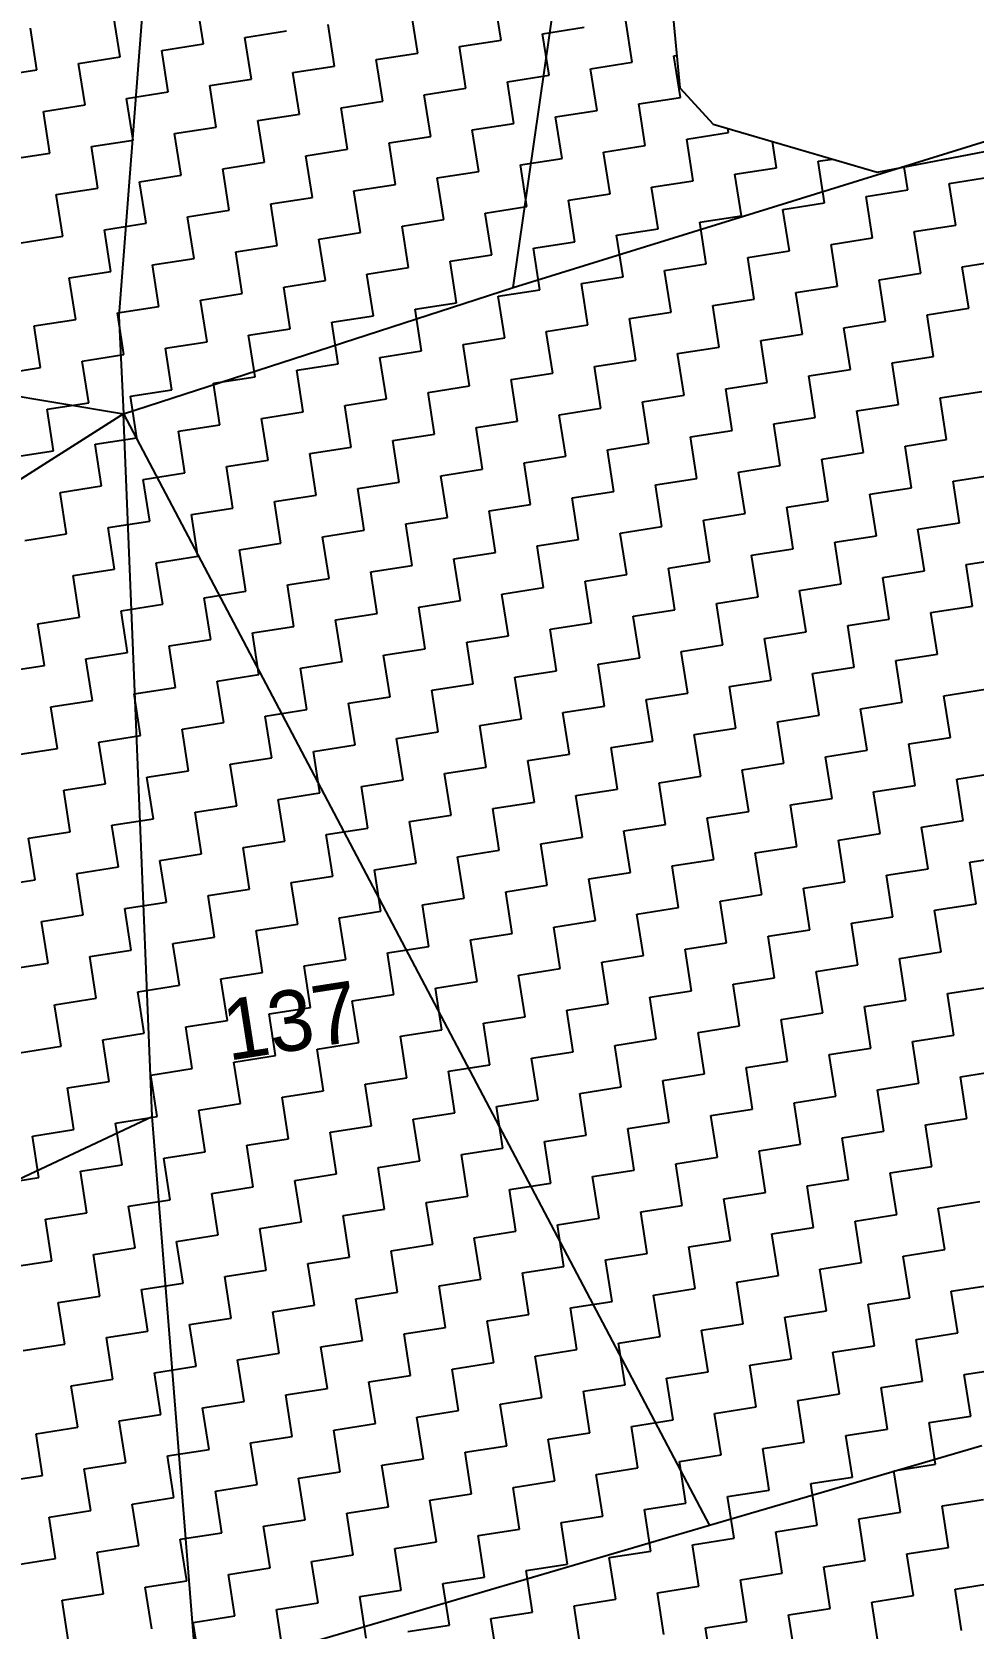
# Model space of a CAD drawing. Header units: metres. Extents: x 288488 to 290462, y 1999122 to 2001536.
# Drawn here: x 289290.5 to 289401.4, y 1999609.9 to 1999797.9 of the extents above; entities that cross this region are included whole.
import ezdxf
from ezdxf.enums import TextEntityAlignment as Align

# ---------------------------------------------------------------- set-up
doc = ezdxf.new("R2010")
doc.units = ezdxf.units.M
doc.header["$MEASUREMENT"] = 0
for name, color, linetype in [('POLY_HATCH', 12, 'Continuous'), ('POLY_PARCEL', 6, 'Continuous'), ('TEXT_PARCEL', 7, 'Continuous')]:
    doc.layers.add(name, color=color, linetype=linetype)
doc.styles.add('TEXT_MAP', font='')
doc.styles.get('TEXT_MAP').set_extended_font_data('Kruti Dev 050')

msp = doc.modelspace()

# ---------------------------------------------------------------- linework, layer by layer
at = {"layer": 'POLY_HATCH', "linetype": 'Continuous'}
for p, q in [((289310.72, 1999796.47), (289309.96, 1999801.37)), ((289345.79, 1999796.91), (289345.02, 1999801.81)), ((289300.92, 1999794.94), (289300.15, 1999799.85)), ((289335.99, 1999795.38), (289335.22, 1999800.28)), ((289291.11, 1999793.42), (289290.35, 1999798.32)), ((289315.62, 1999797.23), (289320.52, 1999798)), ((289326.18, 1999793.86), (289325.42, 1999798.76)), ((289350.69, 1999797.67), (289355.59, 1999798.43)), ((289351.45, 1999792.77), (289350.69, 1999797.67)), ((289361.25, 1999794.3), (289360.49, 1999799.2)), ((289305.82, 1999795.71), (289310.72, 1999796.47)), ((289306.58, 1999790.81), (289305.82, 1999795.71)), ((289316.38, 1999792.33), (289315.62, 1999797.23)), ((289340.89, 1999796.15), (289345.79, 1999796.91)), ((289341.65, 1999791.25), (289340.89, 1999796.15)), ((289296.02, 1999794.18), (289300.92, 1999794.94)), ((289296.78, 1999789.28), (289296.02, 1999794.18)), ((289321.28, 1999793.09), (289326.18, 1999793.86)), ((289331.08, 1999794.62), (289335.99, 1999795.38)), ((289331.85, 1999789.72), (289331.08, 1999794.62)), ((289356.35, 1999793.53), (289361.25, 1999794.3)), ((289366.15, 1999795.06), (289366.5, 1999795.11)), ((289366.92, 1999790.16), (289366.15, 1999795.06)), ((289286.21, 1999792.66), (289291.11, 1999793.42)), ((289311.48, 1999791.57), (289316.38, 1999792.33)), ((289322.05, 1999788.19), (289321.28, 1999793.09)), ((289346.55, 1999792.01), (289351.45, 1999792.77)), ((289347.31, 1999787.11), (289346.55, 1999792.01)), ((289357.11, 1999788.63), (289356.35, 1999793.53)), ((289301.68, 1999790.04), (289306.58, 1999790.81)), ((289302.44, 1999785.14), (289301.68, 1999790.04)), ((289312.24, 1999786.67), (289311.48, 1999791.57)), ((289336.75, 1999790.48), (289341.65, 1999791.25)), ((289337.51, 1999785.58), (289336.75, 1999790.48)), ((289362.02, 1999789.4), (289366.92, 1999790.16)), ((289291.88, 1999788.52), (289296.78, 1999789.28)), ((289292.64, 1999783.62), (289291.88, 1999788.52)), ((289317.14, 1999787.43), (289322.05, 1999788.19)), ((289326.95, 1999788.96), (289331.85, 1999789.72)), ((289327.71, 1999784.06), (289326.95, 1999788.96)), ((289352.21, 1999787.87), (289357.11, 1999788.63)), ((289362.78, 1999784.49), (289362.02, 1999789.4)), ((289307.34, 1999785.91), (289312.24, 1999786.67)), ((289317.91, 1999782.53), (289317.14, 1999787.43)), ((289342.41, 1999786.34), (289347.31, 1999787.11)), ((289343.17, 1999781.44), (289342.41, 1999786.34)), ((289352.98, 1999782.97), (289352.21, 1999787.87)), ((289372.58, 1999786.02), (289372.5, 1999786.53)), ((289297.54, 1999784.38), (289302.44, 1999785.14)), ((289298.3, 1999779.48), (289297.54, 1999784.38)), ((289308.11, 1999781), (289307.34, 1999785.91)), ((289332.61, 1999784.82), (289337.51, 1999785.58)), ((289333.37, 1999779.92), (289332.61, 1999784.82)), ((289357.88, 1999783.73), (289362.78, 1999784.49)), ((289367.68, 1999785.26), (289372.58, 1999786.02)), ((289368.44, 1999780.36), (289367.68, 1999785.26)), ((289378.24, 1999781.88), (289377.76, 1999784.98)), ((289287.74, 1999782.85), (289292.64, 1999783.62)), ((289313.01, 1999781.77), (289317.91, 1999782.53)), ((289322.81, 1999783.29), (289327.71, 1999784.06)), ((289323.57, 1999778.39), (289322.81, 1999783.29)), ((289348.08, 1999782.21), (289352.98, 1999782.97)), ((289358.64, 1999778.83), (289357.88, 1999783.73)), ((289383.15, 1999782.64), (289384.84, 1999782.91)), ((289383.91, 1999777.74), (289383.15, 1999782.64)), ((289303.2, 1999780.24), (289308.11, 1999781)), ((289313.77, 1999776.87), (289313.01, 1999781.77)), ((289338.27, 1999780.68), (289343.17, 1999781.44)), ((289339.04, 1999775.78), (289338.27, 1999780.68)), ((289348.84, 1999777.31), (289348.08, 1999782.21)), ((289373.34, 1999781.12), (289378.24, 1999781.88)), ((289374.11, 1999776.22), (289373.34, 1999781.12)), ((289393.71, 1999779.27), (289393.29, 1999781.98)), ((289398.61, 1999780.03), (289403.51, 1999780.8)), ((289293.4, 1999778.72), (289298.3, 1999779.48)), ((289294.17, 1999773.82), (289293.4, 1999778.72)), ((289303.97, 1999775.34), (289303.2, 1999780.24)), ((289328.47, 1999779.15), (289333.37, 1999779.92)), ((289329.24, 1999774.25), (289328.47, 1999779.15)), ((289353.74, 1999778.07), (289358.64, 1999778.83)), ((289363.54, 1999779.59), (289368.44, 1999780.36)), ((289364.3, 1999774.69), (289363.54, 1999779.59)), ((289388.81, 1999778.51), (289393.71, 1999779.27)), ((289399.37, 1999775.13), (289398.61, 1999780.03)), ((289308.87, 1999776.1), (289313.77, 1999776.87)), ((289318.67, 1999777.63), (289323.57, 1999778.39)), ((289319.43, 1999772.73), (289318.67, 1999777.63)), ((289343.94, 1999776.54), (289348.84, 1999777.31)), ((289354.5, 1999773.17), (289353.74, 1999778.07)), ((289379.01, 1999776.98), (289383.91, 1999777.74)), ((289379.77, 1999772.08), (289379.01, 1999776.98)), ((289389.57, 1999773.61), (289388.81, 1999778.51)), ((289299.07, 1999774.58), (289303.97, 1999775.34)), ((289309.63, 1999771.2), (289308.87, 1999776.1)), ((289334.14, 1999775.02), (289339.04, 1999775.78)), ((289334.9, 1999770.12), (289334.14, 1999775.02)), ((289344.7, 1999771.64), (289343.94, 1999776.54)), ((289369.21, 1999775.46), (289374.11, 1999776.22)), ((289369.97, 1999770.55), (289369.21, 1999775.46)), ((289394.47, 1999774.37), (289399.37, 1999775.13)), ((289289.26, 1999773.05), (289294.17, 1999773.82)), ((289299.83, 1999769.68), (289299.07, 1999774.58)), ((289324.33, 1999773.49), (289329.24, 1999774.25)), ((289325.1, 1999768.59), (289324.33, 1999773.49)), ((289349.6, 1999772.4), (289354.5, 1999773.17)), ((289359.4, 1999773.93), (289364.3, 1999774.69)), ((289360.17, 1999769.03), (289359.4, 1999773.93)), ((289384.67, 1999772.84), (289389.57, 1999773.61)), ((289395.24, 1999769.47), (289394.47, 1999774.37)), ((289304.73, 1999770.44), (289309.63, 1999771.2)), ((289314.53, 1999771.97), (289319.43, 1999772.73)), ((289315.3, 1999767.06), (289314.53, 1999771.97)), ((289339.8, 1999770.88), (289344.7, 1999771.64)), ((289350.36, 1999767.5), (289349.6, 1999772.4)), ((289374.87, 1999771.32), (289379.77, 1999772.08)), ((289375.63, 1999766.42), (289374.87, 1999771.32)), ((289385.43, 1999767.94), (289384.67, 1999772.84)), ((289294.93, 1999768.91), (289299.83, 1999769.68)), ((289305.49, 1999765.54), (289304.73, 1999770.44)), ((289330, 1999769.35), (289334.9, 1999770.12)), ((289330.76, 1999764.45), (289330, 1999769.35)), ((289340.56, 1999765.98), (289339.8, 1999770.88)), ((289365.07, 1999769.79), (289369.97, 1999770.55)), ((289365.83, 1999764.89), (289365.07, 1999769.79)), ((289390.33, 1999768.7), (289395.24, 1999769.47)), ((289400.14, 1999770.23), (289405.04, 1999770.99)), ((289400.9, 1999765.33), (289400.14, 1999770.23)), ((289295.69, 1999764.01), (289294.93, 1999768.91)), ((289320.2, 1999767.83), (289325.1, 1999768.59)), ((289320.96, 1999762.93), (289320.2, 1999767.83)), ((289345.46, 1999766.74), (289350.36, 1999767.5)), ((289355.27, 1999768.27), (289360.17, 1999769.03)), ((289356.03, 1999763.37), (289355.27, 1999768.27)), ((289380.53, 1999767.18), (289385.43, 1999767.94)), ((289391.1, 1999763.8), (289390.33, 1999768.7)), ((289300.59, 1999764.78), (289305.49, 1999765.54)), ((289310.39, 1999766.3), (289315.3, 1999767.06)), ((289311.16, 1999761.4), (289310.39, 1999766.3)), ((289335.66, 1999765.21), (289340.56, 1999765.98)), ((289346.23, 1999761.84), (289345.46, 1999766.74)), ((289370.73, 1999765.65), (289375.63, 1999766.42)), ((289371.49, 1999760.75), (289370.73, 1999765.65)), ((289381.3, 1999762.28), (289380.53, 1999767.18)), ((289290.79, 1999763.25), (289295.69, 1999764.01)), ((289301.36, 1999759.88), (289300.59, 1999764.78)), ((289325.86, 1999763.69), (289330.76, 1999764.45)), ((289326.62, 1999758.79), (289325.86, 1999763.69)), ((289336.42, 1999760.31), (289335.66, 1999765.21)), ((289360.93, 1999764.13), (289365.83, 1999764.89)), ((289361.69, 1999759.23), (289360.93, 1999764.13)), ((289386.2, 1999763.04), (289391.1, 1999763.8)), ((289396, 1999764.57), (289400.9, 1999765.33)), ((289396.76, 1999759.67), (289396, 1999764.57)), ((289291.55, 1999758.35), (289290.79, 1999763.25)), ((289316.06, 1999762.16), (289320.96, 1999762.93)), ((289316.82, 1999757.26), (289316.06, 1999762.16)), ((289341.33, 1999761.08), (289346.23, 1999761.84)), ((289351.13, 1999762.6), (289356.03, 1999763.37)), ((289351.89, 1999757.7), (289351.13, 1999762.6)), ((289376.39, 1999761.52), (289381.3, 1999762.28)), ((289386.96, 1999758.14), (289386.2, 1999763.04)), ((289296.45, 1999759.11), (289301.36, 1999759.88)), ((289306.26, 1999760.64), (289311.16, 1999761.4)), ((289307.02, 1999755.74), (289306.26, 1999760.64)), ((289331.52, 1999759.55), (289336.42, 1999760.31)), ((289342.09, 1999756.18), (289341.33, 1999761.08)), ((289366.59, 1999759.99), (289371.49, 1999760.75)), ((289367.36, 1999755.09), (289366.59, 1999759.99)), ((289377.16, 1999756.61), (289376.39, 1999761.52)), ((289286.65, 1999757.59), (289291.55, 1999758.35)), ((289297.22, 1999754.21), (289296.45, 1999759.11)), ((289321.72, 1999758.03), (289326.62, 1999758.79)), ((289322.48, 1999753.12), (289321.72, 1999758.03)), ((289332.29, 1999754.65), (289331.52, 1999759.55)), ((289356.79, 1999758.46), (289361.69, 1999759.23)), ((289357.55, 1999753.56), (289356.79, 1999758.46)), ((289382.06, 1999757.38), (289386.96, 1999758.14)), ((289391.86, 1999758.9), (289396.76, 1999759.67)), ((289392.62, 1999754), (289391.86, 1999758.9)), ((289311.92, 1999756.5), (289316.82, 1999757.26)), ((289312.68, 1999751.6), (289311.92, 1999756.5)), ((289337.19, 1999755.41), (289342.09, 1999756.18)), ((289346.99, 1999756.94), (289351.89, 1999757.7)), ((289347.75, 1999752.04), (289346.99, 1999756.94)), ((289372.26, 1999755.85), (289377.16, 1999756.61)), ((289382.82, 1999752.48), (289382.06, 1999757.38)), ((289292.32, 1999753.45), (289297.22, 1999754.21)), ((289302.12, 1999754.97), (289307.02, 1999755.74)), ((289302.88, 1999750.07), (289302.12, 1999754.97)), ((289327.39, 1999753.89), (289332.29, 1999754.65)), ((289337.95, 1999750.51), (289337.19, 1999755.41)), ((289362.45, 1999754.33), (289367.36, 1999755.09)), ((289363.22, 1999749.43), (289362.45, 1999754.33)), ((289373.02, 1999750.95), (289372.26, 1999755.85)), ((289397.52, 1999754.77), (289402.42, 1999755.53)), ((289398.29, 1999749.86), (289397.52, 1999754.77)), ((289293.08, 1999748.55), (289292.32, 1999753.45)), ((289317.58, 1999752.36), (289322.48, 1999753.12)), ((289318.35, 1999747.46), (289317.58, 1999752.36)), ((289328.15, 1999748.99), (289327.39, 1999753.89)), ((289352.65, 1999752.8), (289357.55, 1999753.56)), ((289353.42, 1999747.9), (289352.65, 1999752.8)), ((289377.92, 1999751.71), (289382.82, 1999752.48)), ((289387.72, 1999753.24), (289392.62, 1999754)), ((289388.48, 1999748.34), (289387.72, 1999753.24)), ((289307.78, 1999750.84), (289312.68, 1999751.6)), ((289308.54, 1999745.94), (289307.78, 1999750.84)), ((289333.05, 1999749.75), (289337.95, 1999750.51)), ((289342.85, 1999751.28), (289347.75, 1999752.04)), ((289343.61, 1999746.37), (289342.85, 1999751.28)), ((289368.12, 1999750.19), (289373.02, 1999750.95)), ((289378.68, 1999746.81), (289377.92, 1999751.71)), ((289288.18, 1999747.79), (289293.08, 1999748.55)), ((289297.98, 1999749.31), (289302.88, 1999750.07)), ((289298.74, 1999744.41), (289297.98, 1999749.31)), ((289323.25, 1999748.22), (289328.15, 1999748.99)), ((289333.81, 1999744.85), (289333.05, 1999749.75)), ((289358.32, 1999748.66), (289363.22, 1999749.43)), ((289359.08, 1999743.76), (289358.32, 1999748.66)), ((289368.88, 1999745.29), (289368.12, 1999750.19)), ((289393.39, 1999749.1), (289398.29, 1999749.86)), ((289394.15, 1999744.2), (289393.39, 1999749.1)), ((289313.45, 1999746.7), (289318.35, 1999747.46)), ((289314.21, 1999741.8), (289313.45, 1999746.7)), ((289324.01, 1999743.32), (289323.25, 1999748.22)), ((289348.51, 1999747.14), (289353.42, 1999747.9)), ((289349.28, 1999742.24), (289348.51, 1999747.14)), ((289373.78, 1999746.05), (289378.68, 1999746.81)), ((289383.58, 1999747.58), (289388.48, 1999748.34)), ((289384.35, 1999742.67), (289383.58, 1999747.58)), ((289303.64, 1999745.17), (289308.54, 1999745.94)), ((289304.41, 1999740.27), (289303.64, 1999745.17)), ((289328.91, 1999744.09), (289333.81, 1999744.85)), ((289338.71, 1999745.61), (289343.61, 1999746.37)), ((289339.48, 1999740.71), (289338.71, 1999745.61)), ((289363.98, 1999744.52), (289368.88, 1999745.29)), ((289374.54, 1999741.15), (289373.78, 1999746.05)), ((289399.05, 1999744.96), (289403.95, 1999745.73)), ((289399.81, 1999740.06), (289399.05, 1999744.96)), ((289293.84, 1999743.65), (289298.74, 1999744.41)), ((289294.6, 1999738.75), (289293.84, 1999743.65)), ((289319.11, 1999742.56), (289324.01, 1999743.32)), ((289329.67, 1999739.18), (289328.91, 1999744.09)), ((289354.18, 1999743), (289359.08, 1999743.76)), ((289354.94, 1999738.1), (289354.18, 1999743)), ((289364.74, 1999739.62), (289363.98, 1999744.52)), ((289389.25, 1999743.44), (289394.15, 1999744.2)), ((289390.01, 1999738.54), (289389.25, 1999743.44)), ((289309.31, 1999741.03), (289314.21, 1999741.8)), ((289310.07, 1999736.13), (289309.31, 1999741.03)), ((289319.87, 1999737.66), (289319.11, 1999742.56)), ((289344.38, 1999741.47), (289349.28, 1999742.24)), ((289345.14, 1999736.57), (289344.38, 1999741.47)), ((289369.64, 1999740.39), (289374.54, 1999741.15)), ((289379.45, 1999741.91), (289384.35, 1999742.67)), ((289380.21, 1999737.01), (289379.45, 1999741.91)), ((289299.51, 1999739.51), (289304.41, 1999740.27)), ((289300.27, 1999734.61), (289299.51, 1999739.51)), ((289324.77, 1999738.42), (289329.67, 1999739.18)), ((289334.57, 1999739.95), (289339.48, 1999740.71)), ((289335.34, 1999735.05), (289334.57, 1999739.95)), ((289359.84, 1999738.86), (289364.74, 1999739.62)), ((289370.41, 1999735.49), (289369.64, 1999740.39)), ((289394.91, 1999739.3), (289399.81, 1999740.06)), ((289395.67, 1999734.4), (289394.91, 1999739.3)), ((289289.7, 1999737.98), (289294.6, 1999738.75)), ((289314.97, 1999736.9), (289319.87, 1999737.66)), ((289325.54, 1999733.52), (289324.77, 1999738.42)), ((289350.04, 1999737.34), (289354.94, 1999738.1)), ((289350.8, 1999732.43), (289350.04, 1999737.34)), ((289360.6, 1999733.96), (289359.84, 1999738.86)), ((289385.11, 1999737.77), (289390.01, 1999738.54)), ((289385.87, 1999732.87), (289385.11, 1999737.77)), ((289305.17, 1999735.37), (289310.07, 1999736.13)), ((289305.93, 1999730.47), (289305.17, 1999735.37)), ((289315.73, 1999732), (289314.97, 1999736.9)), ((289340.24, 1999735.81), (289345.14, 1999736.57)), ((289341, 1999730.91), (289340.24, 1999735.81)), ((289365.51, 1999734.72), (289370.41, 1999735.49)), ((289375.31, 1999736.25), (289380.21, 1999737.01)), ((289376.07, 1999731.35), (289375.31, 1999736.25)), ((289400.58, 1999735.16), (289405.48, 1999735.92)), ((289295.37, 1999733.85), (289300.27, 1999734.61)), ((289296.13, 1999728.94), (289295.37, 1999733.85)), ((289320.63, 1999732.76), (289325.54, 1999733.52)), ((289330.44, 1999734.28), (289335.34, 1999735.05)), ((289331.2, 1999729.38), (289330.44, 1999734.28)), ((289355.7, 1999733.2), (289360.6, 1999733.96)), ((289366.27, 1999729.82), (289365.51, 1999734.72)), ((289390.77, 1999733.64), (289395.67, 1999734.4)), ((289391.54, 1999728.73), (289390.77, 1999733.64)), ((289401.34, 1999730.26), (289400.58, 1999735.16)), ((289310.83, 1999731.23), (289315.73, 1999732)), ((289321.4, 1999727.86), (289320.63, 1999732.76)), ((289345.9, 1999731.67), (289350.8, 1999732.43)), ((289346.66, 1999726.77), (289345.9, 1999731.67)), ((289356.47, 1999728.3), (289355.7, 1999733.2)), ((289380.97, 1999732.11), (289385.87, 1999732.87)), ((289381.73, 1999727.21), (289380.97, 1999732.11)), ((289301.03, 1999729.71), (289305.93, 1999730.47)), ((289301.79, 1999724.81), (289301.03, 1999729.71)), ((289311.6, 1999726.33), (289310.83, 1999731.23)), ((289336.1, 1999730.15), (289341, 1999730.91)), ((289336.86, 1999725.24), (289336.1, 1999730.15)), ((289361.37, 1999729.06), (289366.27, 1999729.82)), ((289371.17, 1999730.58), (289376.07, 1999731.35)), ((289371.93, 1999725.68), (289371.17, 1999730.58)), ((289396.44, 1999729.5), (289401.34, 1999730.26)), ((289291.23, 1999728.18), (289296.13, 1999728.94)), ((289291.99, 1999723.28), (289291.23, 1999728.18)), ((289316.5, 1999727.09), (289321.4, 1999727.86)), ((289326.3, 1999728.62), (289331.2, 1999729.38)), ((289327.06, 1999723.72), (289326.3, 1999728.62)), ((289351.57, 1999727.53), (289356.47, 1999728.3)), ((289362.13, 1999724.16), (289361.37, 1999729.06)), ((289386.64, 1999727.97), (289391.54, 1999728.73)), ((289387.4, 1999723.07), (289386.64, 1999727.97)), ((289397.2, 1999724.6), (289396.44, 1999729.5)), ((289306.69, 1999725.57), (289311.6, 1999726.33)), ((289317.26, 1999722.19), (289316.5, 1999727.09)), ((289341.76, 1999726.01), (289346.66, 1999726.77)), ((289342.53, 1999721.11), (289341.76, 1999726.01)), ((289352.33, 1999722.63), (289351.57, 1999727.53)), ((289376.83, 1999726.45), (289381.73, 1999727.21)), ((289377.6, 1999721.55), (289376.83, 1999726.45)), ((289296.89, 1999724.04), (289301.79, 1999724.81)), ((289297.66, 1999719.14), (289296.89, 1999724.04)), ((289307.46, 1999720.67), (289306.69, 1999725.57)), ((289331.96, 1999724.48), (289336.86, 1999725.24)), ((289332.73, 1999719.58), (289331.96, 1999724.48)), ((289357.23, 1999723.4), (289362.13, 1999724.16)), ((289367.03, 1999724.92), (289371.93, 1999725.68)), ((289367.79, 1999720.02), (289367.03, 1999724.92)), ((289392.3, 1999723.83), (289397.2, 1999724.6)), ((289287.09, 1999722.52), (289291.99, 1999723.28)), ((289312.36, 1999721.43), (289317.26, 1999722.19)), ((289322.16, 1999722.96), (289327.06, 1999723.72)), ((289322.92, 1999718.06), (289322.16, 1999722.96)), ((289347.43, 1999721.87), (289352.33, 1999722.63)), ((289357.99, 1999718.49), (289357.23, 1999723.4)), ((289382.5, 1999722.31), (289387.4, 1999723.07)), ((289383.26, 1999717.41), (289382.5, 1999722.31)), ((289393.06, 1999718.93), (289392.3, 1999723.83)), ((289302.56, 1999719.91), (289307.46, 1999720.67)), ((289313.12, 1999716.53), (289312.36, 1999721.43)), ((289337.63, 1999720.34), (289342.53, 1999721.11)), ((289338.39, 1999715.44), (289337.63, 1999720.34)), ((289348.19, 1999716.97), (289347.43, 1999721.87)), ((289372.7, 1999720.78), (289377.6, 1999721.55)), ((289373.46, 1999715.88), (289372.7, 1999720.78)), ((289397.96, 1999719.7), (289402.86, 1999720.46)), ((289292.75, 1999718.38), (289297.66, 1999719.14)), ((289303.32, 1999715), (289302.56, 1999719.91)), ((289327.82, 1999718.82), (289332.73, 1999719.58)), ((289328.59, 1999713.92), (289327.82, 1999718.82)), ((289353.09, 1999717.73), (289357.99, 1999718.49)), ((289362.89, 1999719.26), (289367.79, 1999720.02)), ((289363.66, 1999714.36), (289362.89, 1999719.26)), ((289388.16, 1999718.17), (289393.06, 1999718.93)), ((289398.73, 1999714.79), (289397.96, 1999719.7)), ((289293.52, 1999713.48), (289292.75, 1999718.38)), ((289308.22, 1999715.77), (289313.12, 1999716.53)), ((289318.02, 1999717.29), (289322.92, 1999718.06)), ((289318.79, 1999712.39), (289318.02, 1999717.29)), ((289343.29, 1999716.21), (289348.19, 1999716.97)), ((289353.85, 1999712.83), (289353.09, 1999717.73)), ((289378.36, 1999716.64), (289383.26, 1999717.41)), ((289379.12, 1999711.74), (289378.36, 1999716.64)), ((289388.92, 1999713.27), (289388.16, 1999718.17)), ((289298.42, 1999714.24), (289303.32, 1999715)), ((289308.98, 1999710.87), (289308.22, 1999715.77)), ((289333.49, 1999714.68), (289338.39, 1999715.44)), ((289334.25, 1999709.78), (289333.49, 1999714.68)), ((289344.05, 1999711.3), (289343.29, 1999716.21)), ((289368.56, 1999715.12), (289373.46, 1999715.88)), ((289369.32, 1999710.22), (289368.56, 1999715.12)), ((289393.82, 1999714.03), (289398.73, 1999714.79)), ((289288.62, 1999712.72), (289293.52, 1999713.48)), ((289299.18, 1999709.34), (289298.42, 1999714.24)), ((289323.69, 1999713.15), (289328.59, 1999713.92)), ((289324.45, 1999708.25), (289323.69, 1999713.15)), ((289348.95, 1999712.07), (289353.85, 1999712.83)), ((289358.76, 1999713.59), (289363.66, 1999714.36)), ((289359.52, 1999708.69), (289358.76, 1999713.59)), ((289384.02, 1999712.51), (289388.92, 1999713.27)), ((289394.59, 1999709.13), (289393.82, 1999714.03)), ((289304.08, 1999710.1), (289308.98, 1999710.87)), ((289313.88, 1999711.63), (289318.79, 1999712.39)), ((289314.65, 1999706.73), (289313.88, 1999711.63)), ((289339.15, 1999710.54), (289344.05, 1999711.3)), ((289349.72, 1999707.17), (289348.95, 1999712.07)), ((289374.22, 1999710.98), (289379.12, 1999711.74)), ((289374.98, 1999706.08), (289374.22, 1999710.98)), ((289384.79, 1999707.61), (289384.02, 1999712.51)), ((289294.28, 1999708.58), (289299.18, 1999709.34)), ((289304.85, 1999705.2), (289304.08, 1999710.1)), ((289329.35, 1999709.02), (289334.25, 1999709.78)), ((289330.11, 1999704.12), (289329.35, 1999709.02)), ((289339.91, 1999705.64), (289339.15, 1999710.54)), ((289364.42, 1999709.46), (289369.32, 1999710.22)), ((289365.18, 1999704.55), (289364.42, 1999709.46)), ((289389.69, 1999708.37), (289394.59, 1999709.13)), ((289399.49, 1999709.89), (289404.39, 1999710.66)), ((289400.25, 1999704.99), (289399.49, 1999709.89)), ((289295.04, 1999703.68), (289294.28, 1999708.58)), ((289319.55, 1999707.49), (289324.45, 1999708.25)), ((289320.31, 1999702.59), (289319.55, 1999707.49)), ((289344.82, 1999706.4), (289349.72, 1999707.17)), ((289354.62, 1999707.93), (289359.52, 1999708.69)), ((289355.38, 1999703.03), (289354.62, 1999707.93)), ((289379.88, 1999706.84), (289384.79, 1999707.61)), ((289390.45, 1999703.47), (289389.69, 1999708.37)), ((289309.75, 1999705.97), (289314.65, 1999706.73)), ((289310.51, 1999701.06), (289309.75, 1999705.97)), ((289335.01, 1999704.88), (289339.91, 1999705.64)), ((289345.58, 1999701.5), (289344.82, 1999706.4)), ((289370.08, 1999705.32), (289374.98, 1999706.08)), ((289370.85, 1999700.42), (289370.08, 1999705.32)), ((289380.65, 1999701.94), (289379.88, 1999706.84)), ((289290.14, 1999702.91), (289295.04, 1999703.68)), ((289299.94, 1999704.44), (289304.85, 1999705.2)), ((289300.71, 1999699.54), (289299.94, 1999704.44)), ((289325.21, 1999703.35), (289330.11, 1999704.12)), ((289325.97, 1999698.45), (289325.21, 1999703.35)), ((289335.78, 1999699.98), (289335.01, 1999704.88)), ((289360.28, 1999703.79), (289365.18, 1999704.55)), ((289361.04, 1999698.89), (289360.28, 1999703.79)), ((289385.55, 1999702.7), (289390.45, 1999703.47)), ((289395.35, 1999704.23), (289400.25, 1999704.99)), ((289396.11, 1999699.33), (289395.35, 1999704.23)), ((289290.91, 1999698.01), (289290.14, 1999702.91)), ((289315.41, 1999701.83), (289320.31, 1999702.59)), ((289316.17, 1999696.93), (289315.41, 1999701.83)), ((289340.68, 1999700.74), (289345.58, 1999701.5)), ((289350.48, 1999702.27), (289355.38, 1999703.03)), ((289351.24, 1999697.37), (289350.48, 1999702.27)), ((289375.75, 1999701.18), (289380.65, 1999701.94)), ((289386.31, 1999697.8), (289385.55, 1999702.7)), ((289305.61, 1999700.3), (289310.51, 1999701.06)), ((289306.37, 1999695.4), (289305.61, 1999700.3)), ((289330.88, 1999699.21), (289335.78, 1999699.98)), ((289341.44, 1999695.84), (289340.68, 1999700.74)), ((289365.94, 1999699.65), (289370.85, 1999700.42)), ((289366.71, 1999694.75), (289365.94, 1999699.65)), ((289376.51, 1999696.28), (289375.75, 1999701.18)), ((289401.01, 1999700.09), (289405.91, 1999700.86)), ((289401.78, 1999695.19), (289401.01, 1999700.09)), ((289286, 1999697.25), (289290.91, 1999698.01)), ((289295.81, 1999698.78), (289300.71, 1999699.54)), ((289296.57, 1999693.88), (289295.81, 1999698.78)), ((289321.07, 1999697.69), (289325.97, 1999698.45)), ((289331.64, 1999694.31), (289330.88, 1999699.21)), ((289356.14, 1999698.13), (289361.04, 1999698.89)), ((289356.91, 1999693.23), (289356.14, 1999698.13)), ((289381.41, 1999697.04), (289386.31, 1999697.8)), ((289391.21, 1999698.57), (289396.11, 1999699.33)), ((289391.97, 1999693.67), (289391.21, 1999698.57)), ((289311.27, 1999696.16), (289316.17, 1999696.93)), ((289312.03, 1999691.26), (289311.27, 1999696.16)), ((289321.84, 1999692.79), (289321.07, 1999697.69)), ((289336.54, 1999695.08), (289341.44, 1999695.84)), ((289346.34, 1999696.6), (289351.24, 1999697.37)), ((289347.1, 1999691.7), (289346.34, 1999696.6)), ((289371.61, 1999695.52), (289376.51, 1999696.28)), ((289382.17, 1999692.14), (289381.41, 1999697.04)), ((289301.47, 1999694.64), (289306.37, 1999695.4)), ((289302.23, 1999689.74), (289301.47, 1999694.64)), ((289326.74, 1999693.55), (289331.64, 1999694.31)), ((289337.3, 1999690.18), (289336.54, 1999695.08)), ((289361.81, 1999693.99), (289366.71, 1999694.75)), ((289362.57, 1999689.09), (289361.81, 1999693.99)), ((289372.37, 1999690.61), (289371.61, 1999695.52)), ((289396.88, 1999694.43), (289401.78, 1999695.19)), ((289397.64, 1999689.53), (289396.88, 1999694.43)), ((289291.67, 1999693.11), (289296.57, 1999693.88)), ((289292.43, 1999688.21), (289291.67, 1999693.11)), ((289316.94, 1999692.03), (289321.84, 1999692.79)), ((289327.5, 1999688.65), (289326.74, 1999693.55)), ((289352, 1999692.46), (289356.91, 1999693.23)), ((289352.77, 1999687.56), (289352, 1999692.46)), ((289377.27, 1999691.38), (289382.17, 1999692.14)), ((289387.07, 1999692.9), (289391.97, 1999693.67)), ((289387.84, 1999688), (289387.07, 1999692.9)), ((289307.13, 1999690.5), (289312.03, 1999691.26)), ((289307.9, 1999685.6), (289307.13, 1999690.5)), ((289317.7, 1999687.12), (289316.94, 1999692.03)), ((289342.2, 1999690.94), (289347.1, 1999691.7)), ((289342.97, 1999686.04), (289342.2, 1999690.94)), ((289367.47, 1999689.85), (289372.37, 1999690.61)), ((289378.03, 1999686.48), (289377.27, 1999691.38)), ((289297.33, 1999688.97), (289302.23, 1999689.74)), ((289298.09, 1999684.07), (289297.33, 1999688.97)), ((289322.6, 1999687.89), (289327.5, 1999688.65)), ((289332.4, 1999689.41), (289337.3, 1999690.18)), ((289333.16, 1999684.51), (289332.4, 1999689.41)), ((289357.67, 1999688.33), (289362.57, 1999689.09)), ((289358.43, 1999683.43), (289357.67, 1999688.33)), ((289368.23, 1999684.95), (289367.47, 1999689.85)), ((289392.74, 1999688.76), (289397.64, 1999689.53)), ((289393.5, 1999683.86), (289392.74, 1999688.76)), ((289287.53, 1999687.45), (289292.43, 1999688.21)), ((289312.8, 1999686.36), (289317.7, 1999687.12)), ((289323.36, 1999682.99), (289322.6, 1999687.89)), ((289347.87, 1999686.8), (289352.77, 1999687.56)), ((289348.63, 1999681.9), (289347.87, 1999686.8)), ((289373.13, 1999685.71), (289378.03, 1999686.48)), ((289382.94, 1999687.24), (289387.84, 1999688)), ((289383.7, 1999682.34), (289382.94, 1999687.24)), ((289303, 1999684.84), (289307.9, 1999685.6)), ((289303.76, 1999679.94), (289303, 1999684.84)), ((289313.56, 1999681.46), (289312.8, 1999686.36)), ((289338.06, 1999685.27), (289342.97, 1999686.04)), ((289338.83, 1999680.37), (289338.06, 1999685.27)), ((289363.33, 1999684.19), (289368.23, 1999684.95)), ((289373.9, 1999680.81), (289373.13, 1999685.71)), ((289398.4, 1999684.63), (289403.3, 1999685.39)), ((289399.16, 1999679.73), (289398.4, 1999684.63)), ((289293.19, 1999683.31), (289298.09, 1999684.07)), ((289293.96, 1999678.41), (289293.19, 1999683.31)), ((289318.46, 1999682.22), (289323.36, 1999682.99)), ((289328.26, 1999683.75), (289333.16, 1999684.51)), ((289329.03, 1999678.85), (289328.26, 1999683.75)), ((289353.53, 1999682.66), (289358.43, 1999683.43)), ((289354.29, 1999677.76), (289353.53, 1999682.66)), ((289364.09, 1999679.29), (289363.33, 1999684.19)), ((289388.6, 1999683.1), (289393.5, 1999683.86)), ((289389.36, 1999678.2), (289388.6, 1999683.1)), ((289308.66, 1999680.7), (289313.56, 1999681.46)), ((289319.22, 1999677.32), (289318.46, 1999682.22)), ((289343.73, 1999681.14), (289348.63, 1999681.9)), ((289344.49, 1999676.24), (289343.73, 1999681.14)), ((289369, 1999680.05), (289373.9, 1999680.81)), ((289378.8, 1999681.58), (289383.7, 1999682.34)), ((289379.56, 1999676.67), (289378.8, 1999681.58)), ((289298.86, 1999679.17), (289303.76, 1999679.94)), ((289299.62, 1999674.27), (289298.86, 1999679.17)), ((289309.42, 1999675.8), (289308.66, 1999680.7)), ((289333.93, 1999679.61), (289338.83, 1999680.37)), ((289334.69, 1999674.71), (289333.93, 1999679.61)), ((289359.19, 1999678.52), (289364.09, 1999679.29)), ((289369.76, 1999675.15), (289369, 1999680.05)), ((289394.26, 1999678.96), (289399.16, 1999679.73)), ((289395.03, 1999674.06), (289394.26, 1999678.96)), ((289289.06, 1999677.65), (289293.96, 1999678.41)), ((289314.32, 1999676.56), (289319.22, 1999677.32)), ((289324.12, 1999678.09), (289329.03, 1999678.85)), ((289324.89, 1999673.18), (289324.12, 1999678.09)), ((289349.39, 1999677), (289354.29, 1999677.76)), ((289359.96, 1999673.62), (289359.19, 1999678.52)), ((289384.46, 1999677.44), (289389.36, 1999678.2)), ((289385.22, 1999672.54), (289384.46, 1999677.44)), ((289304.52, 1999675.03), (289309.42, 1999675.8)), ((289315.09, 1999671.66), (289314.32, 1999676.56)), ((289339.59, 1999675.47), (289344.49, 1999676.24)), ((289340.35, 1999670.57), (289339.59, 1999675.47)), ((289350.15, 1999672.1), (289349.39, 1999677)), ((289364.86, 1999674.39), (289369.76, 1999675.15)), ((289374.66, 1999675.91), (289379.56, 1999676.67)), ((289375.42, 1999671.01), (289374.66, 1999675.91)), ((289399.93, 1999674.82), (289404.83, 1999675.59)), ((289294.72, 1999673.51), (289299.62, 1999674.27)), ((289295.48, 1999668.61), (289294.72, 1999673.51)), ((289305.28, 1999670.13), (289304.52, 1999675.03)), ((289329.79, 1999673.95), (289334.69, 1999674.71)), ((289330.55, 1999669.05), (289329.79, 1999673.95)), ((289355.06, 1999672.86), (289359.96, 1999673.62)), ((289365.62, 1999669.49), (289364.86, 1999674.39)), ((289390.13, 1999673.3), (289395.03, 1999674.06)), ((289390.89, 1999668.4), (289390.13, 1999673.3)), ((289400.69, 1999669.92), (289399.93, 1999674.82)), ((289310.18, 1999670.9), (289315.09, 1999671.66)), ((289319.99, 1999672.42), (289324.89, 1999673.18)), ((289320.75, 1999667.52), (289319.99, 1999672.42)), ((289345.25, 1999671.33), (289350.15, 1999672.1)), ((289355.82, 1999667.96), (289355.06, 1999672.86)), ((289380.32, 1999671.77), (289385.22, 1999672.54)), ((289381.09, 1999666.87), (289380.32, 1999671.77)), ((289300.38, 1999669.37), (289305.28, 1999670.13)), ((289310.95, 1999666), (289310.18, 1999670.9)), ((289335.45, 1999669.81), (289340.35, 1999670.57)), ((289336.22, 1999664.91), (289335.45, 1999669.81)), ((289346.02, 1999666.43), (289345.25, 1999671.33)), ((289370.52, 1999670.25), (289375.42, 1999671.01)), ((289371.28, 1999665.35), (289370.52, 1999670.25)), ((289395.79, 1999669.16), (289400.69, 1999669.92)), ((289290.58, 1999667.84), (289295.48, 1999668.61)), ((289291.34, 1999662.94), (289290.58, 1999667.84)), ((289301.15, 1999664.47), (289300.38, 1999669.37)), ((289325.65, 1999668.28), (289330.55, 1999669.05)), ((289326.41, 1999663.38), (289325.65, 1999668.28)), ((289350.92, 1999667.2), (289355.82, 1999667.96)), ((289360.72, 1999668.72), (289365.62, 1999669.49)), ((289361.48, 1999663.82), (289360.72, 1999668.72)), ((289385.99, 1999667.64), (289390.89, 1999668.4)), ((289386.75, 1999662.73), (289385.99, 1999667.64)), ((289396.55, 1999664.26), (289395.79, 1999669.16)), ((289306.05, 1999665.23), (289310.95, 1999666)), ((289315.85, 1999666.76), (289320.75, 1999667.52)), ((289316.61, 1999661.86), (289315.85, 1999666.76)), ((289341.12, 1999665.67), (289346.02, 1999666.43)), ((289351.68, 1999662.3), (289350.92, 1999667.2)), ((289376.19, 1999666.11), (289381.09, 1999666.87)), ((289376.95, 1999661.21), (289376.19, 1999666.11)), ((289296.24, 1999663.71), (289301.15, 1999664.47)), ((289306.81, 1999660.33), (289306.05, 1999665.23)), ((289331.31, 1999664.15), (289336.22, 1999664.91)), ((289332.08, 1999659.24), (289331.31, 1999664.15)), ((289341.88, 1999660.77), (289341.12, 1999665.67)), ((289366.38, 1999664.58), (289371.28, 1999665.35)), ((289367.15, 1999659.68), (289366.38, 1999664.58)), ((289391.65, 1999663.5), (289396.55, 1999664.26)), ((289286.44, 1999662.18), (289291.34, 1999662.94)), ((289297.01, 1999658.81), (289296.24, 1999663.71)), ((289321.51, 1999662.62), (289326.41, 1999663.38)), ((289322.28, 1999657.72), (289321.51, 1999662.62)), ((289346.78, 1999661.53), (289351.68, 1999662.3)), ((289356.58, 1999663.06), (289361.48, 1999663.82)), ((289357.34, 1999658.16), (289356.58, 1999663.06)), ((289381.85, 1999661.97), (289386.75, 1999662.73)), ((289392.41, 1999658.6), (289391.65, 1999663.5)), ((289301.91, 1999659.57), (289306.81, 1999660.33)), ((289311.71, 1999661.09), (289316.61, 1999661.86)), ((289312.47, 1999656.19), (289311.71, 1999661.09)), ((289336.98, 1999660.01), (289341.88, 1999660.77)), ((289347.54, 1999656.63), (289346.78, 1999661.53)), ((289372.05, 1999660.45), (289376.95, 1999661.21)), ((289372.81, 1999655.55), (289372.05, 1999660.45)), ((289382.61, 1999657.07), (289381.85, 1999661.97)), ((289397.31, 1999659.36), (289402.22, 1999660.12)), ((289292.11, 1999658.04), (289297.01, 1999658.81)), ((289302.67, 1999654.67), (289301.91, 1999659.57)), ((289327.18, 1999658.48), (289332.08, 1999659.24)), ((289327.94, 1999653.58), (289327.18, 1999658.48)), ((289337.74, 1999655.11), (289336.98, 1999660.01)), ((289362.25, 1999658.92), (289367.15, 1999659.68)), ((289363.01, 1999654.02), (289362.25, 1999658.92)), ((289387.51, 1999657.83), (289392.41, 1999658.6)), ((289398.08, 1999654.46), (289397.31, 1999659.36)), ((289292.87, 1999653.14), (289292.11, 1999658.04)), ((289317.37, 1999656.96), (289322.28, 1999657.72)), ((289318.14, 1999652.06), (289317.37, 1999656.96)), ((289342.64, 1999655.87), (289347.54, 1999656.63)), ((289352.44, 1999657.39), (289357.34, 1999658.16)), ((289353.21, 1999652.49), (289352.44, 1999657.39)), ((289377.71, 1999656.31), (289382.61, 1999657.07)), ((289388.28, 1999652.93), (289387.51, 1999657.83)), ((289297.77, 1999653.9), (289302.67, 1999654.67)), ((289307.57, 1999655.43), (289312.47, 1999656.19)), ((289308.34, 1999650.53), (289307.57, 1999655.43)), ((289332.84, 1999654.34), (289337.74, 1999655.11)), ((289343.4, 1999650.97), (289342.64, 1999655.87)), ((289367.91, 1999654.78), (289372.81, 1999655.55)), ((289368.67, 1999649.88), (289367.91, 1999654.78)), ((289378.47, 1999651.41), (289377.71, 1999656.31)), ((289287.97, 1999652.38), (289292.87, 1999653.14)), ((289298.53, 1999649), (289297.77, 1999653.9)), ((289323.04, 1999652.82), (289327.94, 1999653.58)), ((289323.8, 1999647.92), (289323.04, 1999652.82)), ((289333.6, 1999649.44), (289332.84, 1999654.34)), ((289358.11, 1999653.26), (289363.01, 1999654.02)), ((289358.87, 1999648.36), (289358.11, 1999653.26)), ((289383.37, 1999652.17), (289388.28, 1999652.93)), ((289393.18, 1999653.7), (289398.08, 1999654.46)), ((289393.94, 1999648.79), (289393.18, 1999653.7)), ((289313.24, 1999651.29), (289318.14, 1999652.06)), ((289314, 1999646.39), (289313.24, 1999651.29)), ((289338.5, 1999650.21), (289343.4, 1999650.97)), ((289348.31, 1999651.73), (289353.21, 1999652.49)), ((289349.07, 1999646.83), (289348.31, 1999651.73)), ((289373.57, 1999650.64), (289378.47, 1999651.41)), ((289384.14, 1999647.27), (289383.37, 1999652.17)), ((289293.63, 1999648.24), (289298.53, 1999649)), ((289303.43, 1999649.77), (289308.34, 1999650.53)), ((289304.2, 1999644.87), (289303.43, 1999649.77)), ((289328.7, 1999648.68), (289333.6, 1999649.44)), ((289339.27, 1999645.3), (289338.5, 1999650.21)), ((289363.77, 1999649.12), (289368.67, 1999649.88)), ((289364.53, 1999644.22), (289363.77, 1999649.12)), ((289374.34, 1999645.74), (289373.57, 1999650.64)), ((289398.84, 1999649.56), (289403.74, 1999650.32)), ((289399.6, 1999644.66), (289398.84, 1999649.56)), ((289294.4, 1999643.34), (289293.63, 1999648.24)), ((289318.9, 1999647.15), (289323.8, 1999647.92)), ((289319.66, 1999642.25), (289318.9, 1999647.15)), ((289329.46, 1999643.78), (289328.7, 1999648.68)), ((289353.97, 1999647.59), (289358.87, 1999648.36)), ((289354.73, 1999642.69), (289353.97, 1999647.59)), ((289379.24, 1999646.51), (289384.14, 1999647.27)), ((289389.04, 1999648.03), (289393.94, 1999648.79)), ((289389.8, 1999643.13), (289389.04, 1999648.03)), ((289309.1, 1999645.63), (289314, 1999646.39)), ((289309.86, 1999640.73), (289309.1, 1999645.63)), ((289334.37, 1999644.54), (289339.27, 1999645.3)), ((289344.17, 1999646.07), (289349.07, 1999646.83)), ((289344.93, 1999641.17), (289344.17, 1999646.07)), ((289369.43, 1999644.98), (289374.34, 1999645.74)), ((289380, 1999641.61), (289379.24, 1999646.51)), ((289289.49, 1999642.58), (289294.4, 1999643.34)), ((289299.3, 1999644.1), (289304.2, 1999644.87)), ((289300.06, 1999639.2), (289299.3, 1999644.1)), ((289324.56, 1999643.02), (289329.46, 1999643.78)), ((289335.13, 1999639.64), (289334.37, 1999644.54)), ((289359.63, 1999643.45), (289364.53, 1999644.22)), ((289360.4, 1999638.55), (289359.63, 1999643.45)), ((289370.2, 1999640.08), (289369.43, 1999644.98)), ((289394.7, 1999643.89), (289399.6, 1999644.66)), ((289395.46, 1999638.99), (289394.7, 1999643.89)), ((289314.76, 1999641.49), (289319.66, 1999642.25)), ((289315.52, 1999636.59), (289314.76, 1999641.49)), ((289325.33, 1999638.12), (289324.56, 1999643.02)), ((289349.83, 1999641.93), (289354.73, 1999642.69)), ((289350.59, 1999637.03), (289349.83, 1999641.93)), ((289375.1, 1999640.84), (289380, 1999641.61)), ((289384.9, 1999642.37), (289389.8, 1999643.13)), ((289385.66, 1999637.47), (289384.9, 1999642.37)), ((289304.96, 1999639.96), (289309.86, 1999640.73)), ((289305.72, 1999635.06), (289304.96, 1999639.96)), ((289330.23, 1999638.88), (289335.13, 1999639.64)), ((289340.03, 1999640.4), (289344.93, 1999641.17)), ((289340.79, 1999635.5), (289340.03, 1999640.4)), ((289365.3, 1999639.32), (289370.2, 1999640.08)), ((289375.86, 1999635.94), (289375.1, 1999640.84)), ((289400.37, 1999639.76), (289405.27, 1999640.52)), ((289401.13, 1999634.85), (289400.37, 1999639.76)), ((289295.16, 1999638.44), (289300.06, 1999639.2)), ((289295.92, 1999633.54), (289295.16, 1999638.44)), ((289320.43, 1999637.35), (289325.33, 1999638.12)), ((289330.99, 1999633.98), (289330.23, 1999638.88)), ((289355.49, 1999637.79), (289360.4, 1999638.55)), ((289356.26, 1999632.89), (289355.49, 1999637.79)), ((289366.06, 1999634.42), (289365.3, 1999639.32)), ((289390.56, 1999638.23), (289395.46, 1999638.99)), ((289391.33, 1999633.33), (289390.56, 1999638.23)), ((289310.62, 1999635.83), (289315.52, 1999636.59)), ((289311.39, 1999630.93), (289310.62, 1999635.83)), ((289321.19, 1999632.45), (289320.43, 1999637.35)), ((289345.69, 1999636.27), (289350.59, 1999637.03)), ((289346.46, 1999631.36), (289345.69, 1999636.27)), ((289370.96, 1999635.18), (289375.86, 1999635.94)), ((289380.76, 1999636.7), (289385.66, 1999637.47)), ((289381.52, 1999631.8), (289380.76, 1999636.7)), ((289300.82, 1999634.3), (289305.72, 1999635.06)), ((289301.58, 1999629.4), (289300.82, 1999634.3)), ((289326.09, 1999633.21), (289330.99, 1999633.98)), ((289335.89, 1999634.74), (289340.79, 1999635.5)), ((289336.65, 1999629.84), (289335.89, 1999634.74)), ((289361.16, 1999633.65), (289366.06, 1999634.42)), ((289371.72, 1999630.28), (289370.96, 1999635.18)), ((289396.23, 1999634.09), (289401.13, 1999634.85)), ((289396.99, 1999629.19), (289396.23, 1999634.09)), ((289291.02, 1999632.78), (289295.92, 1999633.54)), ((289291.78, 1999627.87), (289291.02, 1999632.78)), ((289316.29, 1999631.69), (289321.19, 1999632.45)), ((289326.85, 1999628.31), (289326.09, 1999633.21)), ((289351.36, 1999632.13), (289356.26, 1999632.89)), ((289352.12, 1999627.23), (289351.36, 1999632.13)), ((289361.92, 1999628.75), (289361.16, 1999633.65)), ((289386.43, 1999632.57), (289391.33, 1999633.33)), ((289387.19, 1999627.67), (289386.43, 1999632.57)), ((289306.49, 1999630.16), (289311.39, 1999630.93)), ((289307.25, 1999625.26), (289306.49, 1999630.16)), ((289317.05, 1999626.79), (289316.29, 1999631.69)), ((289341.55, 1999630.6), (289346.46, 1999631.36)), ((289342.32, 1999625.7), (289341.55, 1999630.6)), ((289366.82, 1999629.52), (289371.72, 1999630.28)), ((289376.62, 1999631.04), (289381.52, 1999631.8)), ((289377.39, 1999626.14), (289376.62, 1999631.04)), ((289296.68, 1999628.64), (289301.58, 1999629.4)), ((289297.45, 1999623.74), (289296.68, 1999628.64)), ((289321.95, 1999627.55), (289326.85, 1999628.31)), ((289331.75, 1999629.08), (289336.65, 1999629.84)), ((289332.52, 1999624.18), (289331.75, 1999629.08)), ((289357.02, 1999627.99), (289361.92, 1999628.75)), ((289367.58, 1999624.61), (289366.82, 1999629.52)), ((289392.09, 1999628.43), (289396.99, 1999629.19)), ((289392.85, 1999623.53), (289392.09, 1999628.43)), ((289286.88, 1999627.11), (289291.78, 1999627.87)), ((289312.15, 1999626.03), (289317.05, 1999626.79)), ((289322.71, 1999622.65), (289321.95, 1999627.55)), ((289347.22, 1999626.46), (289352.12, 1999627.23)), ((289347.98, 1999621.56), (289347.22, 1999626.46)), ((289357.78, 1999623.09), (289357.02, 1999627.99)), ((289382.29, 1999626.9), (289387.19, 1999627.67)), ((289383.05, 1999622), (289382.29, 1999626.9)), ((289302.35, 1999624.5), (289307.25, 1999625.26)), ((289303.11, 1999619.6), (289302.35, 1999624.5)), ((289312.91, 1999621.12), (289312.15, 1999626.03)), ((289337.42, 1999624.94), (289342.32, 1999625.7)), ((289338.18, 1999620.04), (289337.42, 1999624.94)), ((289362.68, 1999623.85), (289367.58, 1999624.61)), ((289372.49, 1999625.38), (289377.39, 1999626.14)), ((289373.25, 1999620.48), (289372.49, 1999625.38)), ((289397.75, 1999624.29), (289402.65, 1999625.05)), ((289292.55, 1999622.97), (289297.45, 1999623.74)), ((289293.31, 1999618.07), (289292.55, 1999622.97)), ((289317.81, 1999621.89), (289322.71, 1999622.65)), ((289327.61, 1999623.41), (289332.52, 1999624.18)), ((289328.38, 1999618.51), (289327.61, 1999623.41)), ((289352.88, 1999622.33), (289357.78, 1999623.09)), ((289363.45, 1999618.95), (289362.68, 1999623.85)), ((289387.95, 1999622.76), (289392.85, 1999623.53)), ((289388.71, 1999617.86), (289387.95, 1999622.76)), ((289398.52, 1999619.39), (289397.75, 1999624.29)), ((289308.01, 1999620.36), (289312.91, 1999621.12)), ((289318.58, 1999616.99), (289317.81, 1999621.89)), ((289343.08, 1999620.8), (289347.98, 1999621.56)), ((289343.84, 1999615.9), (289343.08, 1999620.8)), ((289353.64, 1999617.42), (289352.88, 1999622.33)), ((289378.15, 1999621.24), (289383.05, 1999622)), ((289378.91, 1999616.34), (289378.15, 1999621.24)), ((289298.21, 1999618.84), (289303.11, 1999619.6)), ((289298.97, 1999613.93), (289298.21, 1999618.84)), ((289308.77, 1999615.46), (289308.01, 1999620.36)), ((289333.28, 1999619.27), (289338.18, 1999620.04)), ((289334.04, 1999614.37), (289333.28, 1999619.27)), ((289358.55, 1999618.19), (289363.45, 1999618.95)), ((289368.35, 1999619.71), (289373.25, 1999620.48)), ((289369.11, 1999614.81), (289368.35, 1999619.71)), ((289393.62, 1999618.63), (289398.52, 1999619.39)), ((289288.41, 1999617.31), (289293.31, 1999618.07)), ((289313.67, 1999616.22), (289318.58, 1999616.99)), ((289323.48, 1999617.75), (289328.38, 1999618.51)), ((289324.24, 1999612.85), (289323.48, 1999617.75)), ((289348.74, 1999616.66), (289353.64, 1999617.42)), ((289359.31, 1999613.29), (289358.55, 1999618.19)), ((289383.81, 1999617.1), (289388.71, 1999617.86)), ((289384.58, 1999612.2), (289383.81, 1999617.1)), ((289394.38, 1999613.73), (289393.62, 1999618.63)), ((289303.87, 1999614.7), (289308.77, 1999615.46)), ((289314.44, 1999611.32), (289313.67, 1999616.22)), ((289338.94, 1999615.14), (289343.84, 1999615.9)), ((289339.71, 1999610.24), (289338.94, 1999615.14)), ((289349.51, 1999611.76), (289348.74, 1999616.66)), ((289374.01, 1999615.58), (289378.91, 1999616.34)), ((289374.77, 1999610.67), (289374.01, 1999615.58)), ((289399.28, 1999614.49), (289404.18, 1999615.25)), ((289294.07, 1999613.17), (289298.97, 1999613.93)), ((289294.83, 1999608.27), (289294.07, 1999613.17)), ((289304.64, 1999609.8), (289303.87, 1999614.7)), ((289329.14, 1999613.61), (289334.04, 1999614.37)), ((289329.9, 1999608.71), (289329.14, 1999613.61)), ((289354.41, 1999612.52), (289359.31, 1999613.29)), ((289364.21, 1999614.05), (289369.11, 1999614.81)), ((289364.97, 1999609.15), (289364.21, 1999614.05)), ((289389.48, 1999612.96), (289394.38, 1999613.73)), ((289400.04, 1999609.59), (289399.28, 1999614.49)), ((289309.54, 1999610.56), (289314.44, 1999611.32)), ((289319.34, 1999612.09), (289324.24, 1999612.85)), ((289320.1, 1999607.18), (289319.34, 1999612.09)), ((289344.61, 1999611), (289349.51, 1999611.76)), ((289355.17, 1999607.62), (289354.41, 1999612.52)), ((289379.68, 1999611.44), (289384.58, 1999612.2)), ((289380.44, 1999606.54), (289379.68, 1999611.44)), ((289390.24, 1999608.06), (289389.48, 1999612.96)), ((289310.3, 1999605.66), (289309.54, 1999610.56)), ((289334.8, 1999609.47), (289339.71, 1999610.24)), ((289345.37, 1999606.1), (289344.61, 1999611)), ((289369.87, 1999609.91), (289374.77, 1999610.67)), ((289370.64, 1999605.01), (289369.87, 1999609.91))]:
    msp.add_line(p, q, dxfattribs=at)
at = {"layer": 'POLY_HATCH'}
for p, q in [((289366, 1999800.37), (289366.87, 1999791.3)), ((289366.87, 1999791.3), (289370.78, 1999787.03)), ((289370.78, 1999787.03), (289390.1, 1999781.37)), ((289390.1, 1999781.37), (289404.84, 1999784.2))]:
    msp.add_line(p, q, dxfattribs=at)
at = {"layer": 'POLY_PARCEL'}
for p, q in [((289310.43, 1999889.95), (289300.77, 1999764.44)), ((289347.21, 1999767.79), (289363.83, 1999882.55)), ((289347.21, 1999767.79), (289441.87, 1999797.12)), ((289301.32, 1999752.91), (289347.21, 1999767.79)), ((289300.77, 1999764.44), (289301.32, 1999752.91)), ((289247.13, 1999761.95), (289301.32, 1999752.91)), ((289301.32, 1999752.91), (289256.24, 1999724.21)), ((289301.32, 1999752.91), (289370.34, 1999621.96)), ((289304.69, 1999670.15), (289301.32, 1999752.91)), ((289208.69, 1999625.13), (289304.69, 1999670.15)), ((289309.95, 1999604.26), (289304.69, 1999670.15)), ((289402.45, 1999631.37), (289370.34, 1999621.96)), ((289370.34, 1999621.96), (289309.95, 1999604.26))]:
    msp.add_line(p, q, dxfattribs=at)

# ---------------------------------------------------------------- texts
at = {"layer": 'TEXT_PARCEL', "style": 'TEXT_MAP'}
msp.add_text('137', height=7.142, rotation=8.8469, dxfattribs=at).set_placement((289320.98, 1999681.45), align=Align.MIDDLE)

doc.saveas('drawing.dxf')
